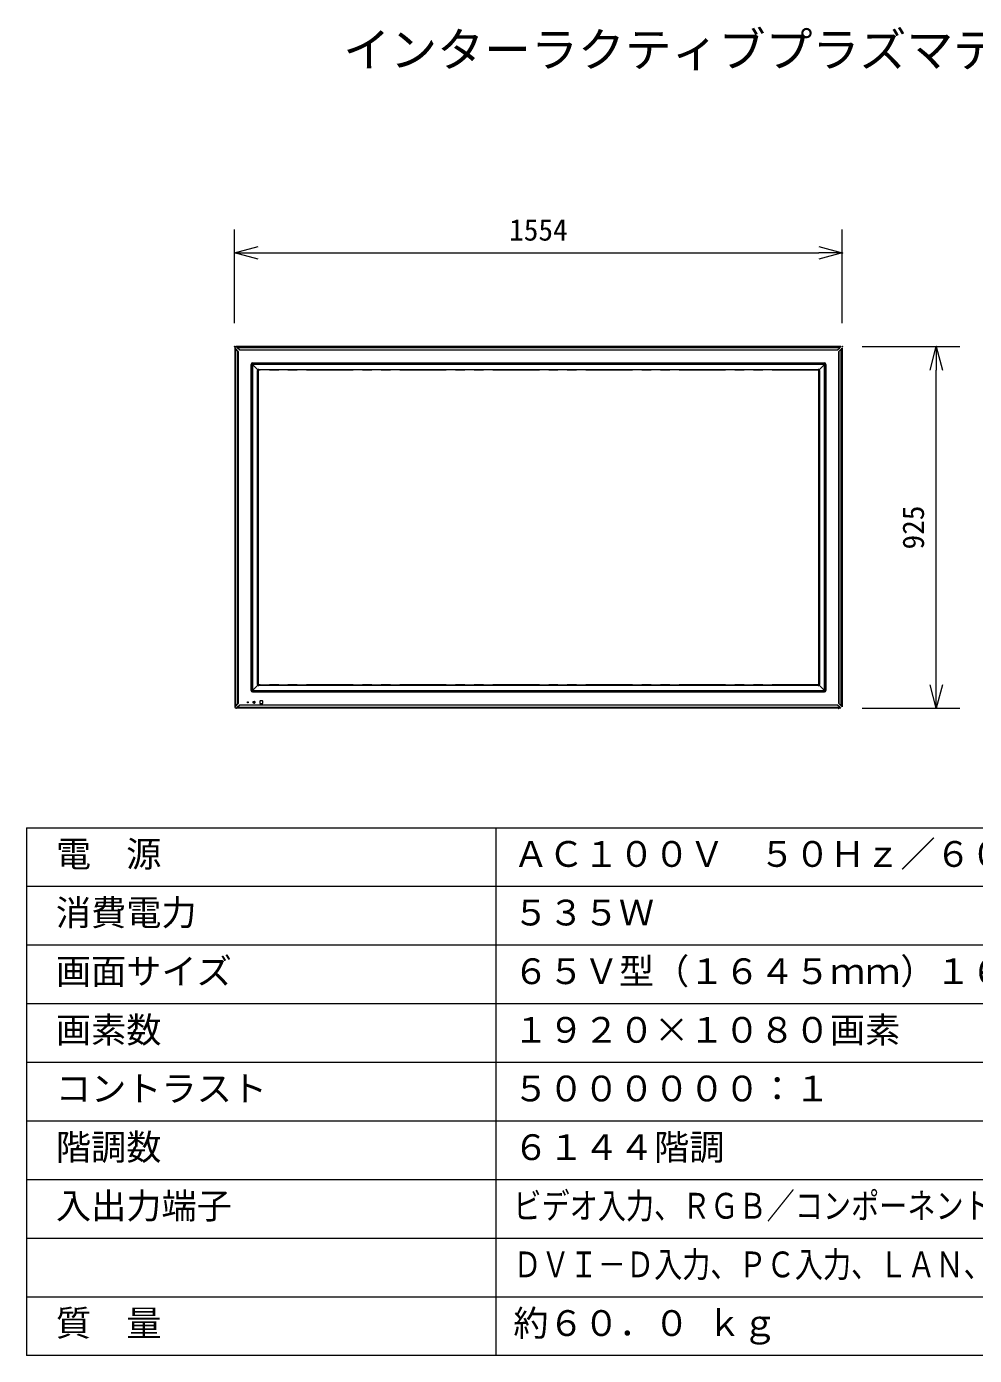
# Model space of a CAD drawing. Units: millimetres, scale not verified. Extents: x -63 to 62, y -57 to 57.
# Drawn here: x -62.5 to 18.3, y -56.5 to 56.8 of the extents above; entities that cross this region are included whole.
import ezdxf
from ezdxf.enums import TextEntityAlignment as Align

# ---------------------------------------------------------------- set-up
doc = ezdxf.new("R2010")
doc.units = ezdxf.units.MM
doc.header["$LTSCALE"] = 0.125
doc.header["$PDMODE"] = 32
doc.header["$PDSIZE"] = 0.025
doc.linetypes.add('USER1', pattern=[63.5, 31.75, -6.35, 6.35, -6.35, 6.35, -6.35])
for name, color, linetype, lineweight in [('0-0_0', 7, 'Continuous', 18), ('0-2_WAKU', 1, 'Continuous', 18), ('0-4_GAIKEI', 1, 'Continuous', 18), ('0-6_SUNPO', 7, 'Continuous', 18)]:
    doc.layers.add(name, color=color, linetype=linetype, lineweight=lineweight)
doc.layers.add('0-1_DEFPOINTS', color=7, linetype='Continuous')
doc.layers.add('0-3_MOJI1', color=7, linetype='Continuous')
doc.styles.add('ＭＳ ゴシック', font='')
doc.styles.get('ＭＳ ゴシック').set_extended_font_data('MS Gothic')

# ---------------------------------------------------------------- blocks, each defined once
blk = doc.blocks.new('_OPEN30')
at = {"layer": '0-0_0'}
blk.add_line((0, 0), (-1, 0), dxfattribs=at)
blk.add_lwpolyline([(-1, 0.26795), (0, 0), (-1, -0.26795)], dxfattribs=at)
blk = doc.blocks.new('D5')
at = {"layer": '0-1_DEFPOINTS'}
for p in [(8.772, 32.3614), (17.0837, 32.3614), (8.772, 1.5281)]:
    blk.add_point(p, dxfattribs=at)
at = {"layer": '0-6_SUNPO'}
for p, q in [((10.772, 32.3614), (19.0837, 32.3614)), ((17.0837, 3.5281), (17.0837, 30.3614)), ((10.772, 1.5281), (19.0837, 1.5281))]:
    blk.add_line(p, q, dxfattribs=at)
at = {"layer": '0-6_SUNPO', "xscale": 2, "yscale": 2}
for p, rotation in [((17.0837, 32.3614), 90), ((17.0837, 1.5281), 270)]:
    blk.add_blockref('_OPEN30', p, dxfattribs=dict(at, rotation=rotation))
at = {"layer": '0-6_SUNPO', "style": 'ＭＳ ゴシック'}
blk.add_text('925', height=1.833, rotation=90, dxfattribs=at).set_placement((16.5837, 15.0698), align=Align.BOTTOM_LEFT)
blk = doc.blocks.new('D4')
at = {"layer": '0-1_DEFPOINTS'}
for p in [(9.0654, 40.3534), (-42.7346, 32.3561), (9.0654, 32.3561)]:
    blk.add_point(p, dxfattribs=at)
at = {"layer": '0-6_SUNPO'}
for p, q in [((-42.7346, 34.3561), (-42.7346, 42.3534)), ((9.0654, 34.3561), (9.0654, 42.3534)), ((-40.7346, 40.3534), (7.0654, 40.3534))]:
    blk.add_line(p, q, dxfattribs=at)
at = {"layer": '0-6_SUNPO', "xscale": 2, "yscale": 2, "rotation": 180}
blk.add_blockref('_OPEN30', (-42.7346, 40.3534), dxfattribs=at)
at = {"layer": '0-6_SUNPO', "xscale": 2, "yscale": 2}
blk.add_blockref('_OPEN30', (9.0654, 40.3534), dxfattribs=at)
at = {"layer": '0-6_SUNPO', "style": 'ＭＳ ゴシック'}
blk.add_text('1554', height=1.833, dxfattribs=at).set_placement((-19.3346, 40.8534), align=Align.BOTTOM_LEFT)

msp = doc.modelspace()

# ---------------------------------------------------------------- linework, layer by layer
at = {"layer": '0-2_WAKU', "color": 4}
for p, q in [((-62.5262, -11.5332), (62.4738, -11.5332)), ((-62.5262, -11.5332), (-62.5262, -56.5332)), ((-22.5262, -11.5332), (-22.5262, -56.5332)), ((62.4738, -56.5332), (-62.5262, -56.5332))]:
    msp.add_line(p, q, dxfattribs=at)
at = {"layer": '0-2_WAKU'}
for p, q in [((-62.5262, -16.5332), (62.4738, -16.5332)), ((-62.5262, -21.5332), (62.4738, -21.5332)), ((-62.5262, -26.5332), (62.4738, -26.5332)), ((-62.5262, -31.5332), (62.4738, -31.5332)), ((-62.5262, -36.5332), (62.4738, -36.5332)), ((-62.5262, -41.5332), (62.4738, -41.5332)), ((-62.5262, -46.5332), (62.4738, -46.5332)), ((-62.5262, -51.5332), (62.4738, -51.5332))]:
    msp.add_line(p, q, dxfattribs=at)
at = {"layer": '0-4_GAIKEI', "color": 7}
for p, q in [((6.8803, 29.4819), (-44.6516, 29.4819)), ((-44.7856, 29.3479), (-44.7856, -1.2174)), ((7.0144, 29.3479), (7.0144, -1.2174)), ((6.8803, -1.3514), (-44.6516, -1.3514))]:
    msp.add_line(p, q, dxfattribs=at)
at = {"layer": '0-4_GAIKEI'}
for p, q in [((-44.5863, 29.4166), (-44.6516, 29.4819)), ((6.815, 29.4166), (6.8803, 29.4819)), ((-44.7856, 29.3479), (-44.7203, 29.2826)), ((-44.7203, 29.2694), (-44.7203, -1.1389)), ((-44.7203, 29.2694), (-44.6964, 29.2694)), ((-44.6964, -1.1389), (-44.6964, 29.2694)), ((-44.6964, 29.2694), (-44.5083, 29.0813)), ((-44.5731, 29.4166), (6.8018, 29.4166)), ((-44.5731, 29.4166), (-44.5731, 29.3927)), ((6.8018, 29.3927), (-44.5731, 29.3927)), ((-44.385, 29.2046), (-44.5731, 29.3927)), ((-44.5083, -0.9508), (-44.5083, 29.0813)), ((-44.4908, 29.0813), (-44.5083, 29.0813)), ((-44.4908, 29.0813), (-44.4908, -0.9508)), ((-44.385, 29.2046), (6.6137, 29.2046)), ((-44.385, 29.1871), (-44.385, 29.2046)), ((6.6137, 29.1871), (-44.385, 29.1871)), ((6.6137, 29.2046), (6.8018, 29.3927)), ((6.6137, 29.1871), (6.6137, 29.2046)), ((6.7195, -0.9508), (6.7195, 29.0813)), ((6.7195, 29.0813), (6.737, 29.0813)), ((6.9251, 29.2694), (6.737, 29.0813)), ((6.737, 29.0813), (6.737, -0.9508)), ((6.8018, 29.4166), (6.8018, 29.3927)), ((6.949, 29.2694), (6.9251, 29.2694)), ((6.9251, -1.1389), (6.9251, 29.2694)), ((7.0144, 29.3479), (6.949, 29.2826)), ((6.949, 29.2694), (6.949, -1.1389)), ((-43.3645, 27.9721), (-43.3812, 27.9721)), ((-43.3812, 0.1584), (-43.3812, 27.9721)), ((-43.3623, 27.9699), (-43.3645, 27.9721)), ((-43.3645, 27.9721), (-43.3645, 0.1584)), ((-43.3623, 0.1606), (-43.3623, 27.9699)), ((-43.3043, 0.1951), (-43.3043, 27.9354)), ((-43.3043, 27.9354), (-43.2943, 27.9354)), ((-43.2943, 27.9354), (-43.2943, 0.1951)), ((-43.293, 27.9341), (-43.2943, 27.9354)), ((-43.293, 0.1964), (-43.293, 27.9341)), ((-43.2754, 27.9341), (-43.293, 27.9341)), ((-43.2754, 27.9341), (-43.2754, 0.1964)), ((-43.2612, 27.9692), (-43.2735, 27.9815)), ((-43.2641, 28.0725), (-43.2641, 28.0892)), ((-43.2641, 28.0892), (5.4928, 28.0892)), ((-43.2641, 28.0725), (-43.2619, 28.0703)), ((5.4928, 28.0725), (-43.2641, 28.0725)), ((-43.2619, 28.0703), (-43.2619, 28.0603)), ((-43.2619, 28.0703), (5.4906, 28.0703)), ((5.4906, 28.0603), (-43.2619, 28.0603)), ((-42.8083, 27.5164), (-43.2612, 27.9692)), ((-43.2274, 28.0123), (5.4561, 28.0123)), ((-43.2274, 28.0123), (-43.2274, 28.0023)), ((5.4561, 28.0023), (-43.2274, 28.0023)), ((-43.2274, 28.0023), (-43.2261, 28.001)), ((-43.2261, 28.001), (5.4548, 28.001)), ((-43.2261, 27.9834), (-43.2261, 28.001)), ((5.4548, 27.9834), (-43.2261, 27.9834)), ((-42.8053, 27.4469), (-42.8367, 27.4469)), ((-42.8367, 0.6837), (-42.8367, 27.4469)), ((-42.7859, 27.4939), (-42.8083, 27.5164)), ((-42.7956, 27.4371), (-42.8053, 27.4469)), ((-42.8053, 27.4469), (-42.8053, 0.6837)), ((-42.7956, 27.4371), (-42.7956, 0.6934)), ((-42.7388, 27.5134), (-42.7388, 27.5448)), ((-42.7388, 27.5448), (4.9675, 27.5448)), ((-42.7388, 27.5134), (-42.7291, 27.5036)), ((4.9675, 27.5134), (-42.7388, 27.5134)), ((4.9578, 27.5036), (-42.7291, 27.5036)), ((4.9578, 27.5036), (4.9675, 27.5134)), ((4.9675, 27.5134), (4.9675, 27.5448)), ((5.0371, 27.5164), (5.0146, 27.4939)), ((5.0341, 27.4469), (5.0243, 27.4371)), ((5.0243, 0.6934), (5.0243, 27.4371)), ((5.0341, 0.6837), (5.0341, 27.4469)), ((5.0341, 27.4469), (5.0655, 27.4469)), ((5.0371, 27.5164), (5.4899, 27.9692)), ((5.0655, 27.4469), (5.0655, 0.6837)), ((5.4548, 28.001), (5.4561, 28.0023)), ((5.4548, 27.9834), (5.4548, 28.001)), ((5.4561, 28.0123), (5.4561, 28.0023)), ((5.5022, 27.9815), (5.4899, 27.9692)), ((5.4906, 28.0703), (5.4928, 28.0725)), ((5.4906, 28.0703), (5.4906, 28.0603)), ((5.4928, 28.0725), (5.4928, 28.0892)), ((5.5041, 0.1964), (5.5041, 27.9341)), ((5.5041, 27.9341), (5.5217, 27.9341)), ((5.523, 27.9354), (5.5217, 27.9341)), ((5.5217, 27.9341), (5.5217, 0.1964)), ((5.533, 27.9354), (5.523, 27.9354)), ((5.523, 0.1951), (5.523, 27.9354)), ((5.533, 27.9354), (5.533, 0.1951)), ((5.581, 0.1606), (5.581, 27.9699)), ((5.591, 27.9699), (5.581, 27.9699)), ((5.5932, 27.9721), (5.591, 27.9699)), ((5.591, 27.9699), (5.591, 0.1606)), ((5.5932, 27.9721), (5.6099, 27.9721)), ((5.5932, 0.1584), (5.5932, 27.9721)), ((5.6099, 27.9721), (5.6099, 0.1584)), ((-43.3812, 0.1584), (-43.3645, 0.1584)), ((-43.3645, 0.1584), (-43.3623, 0.1606)), ((-43.3522, 0.1606), (-43.3623, 0.1606)), ((-43.2943, 0.1951), (-43.3043, 0.1951)), ((-43.2943, 0.1951), (-43.293, 0.1964)), ((-43.293, 0.1964), (-43.2754, 0.1964)), ((-43.2612, 0.1613), (-43.2735, 0.1491)), ((-43.2619, 0.0602), (-43.2641, 0.0581)), ((-43.2641, 0.0581), (5.4928, 0.0581)), ((-43.2641, 0.0413), (-43.2641, 0.0581)), ((5.4928, 0.0413), (-43.2641, 0.0413)), ((-43.2619, 0.0703), (5.4906, 0.0703)), ((-43.2619, 0.0703), (-43.2619, 0.0602)), ((5.4906, 0.0602), (-43.2619, 0.0602)), ((-42.8083, 0.6142), (-43.2612, 0.1613)), ((-43.2261, 0.1295), (-43.2274, 0.1282)), ((-43.2274, 0.1282), (-43.2274, 0.1182)), ((-43.2274, 0.1282), (5.4561, 0.1282)), ((5.4561, 0.1182), (-43.2274, 0.1182)), ((-43.2261, 0.1471), (5.4548, 0.1471)), ((-43.2261, 0.1295), (-43.2261, 0.1471)), ((5.4548, 0.1295), (-43.2261, 0.1295)), ((-42.8367, 0.6837), (-42.8053, 0.6837)), ((-42.7859, 0.6366), (-42.8083, 0.6142)), ((-42.8053, 0.6837), (-42.7956, 0.6934)), ((-42.7291, 0.6269), (-42.7388, 0.6172)), ((-42.7388, 0.6172), (4.9675, 0.6172)), ((-42.7388, 0.5858), (-42.7388, 0.6172)), ((4.9675, 0.5858), (-42.7388, 0.5858)), ((4.9578, 0.6269), (-42.7291, 0.6269)), ((4.9675, 0.6172), (4.9578, 0.6269)), ((4.9675, 0.5858), (4.9675, 0.6172)), ((5.0371, 0.6142), (5.0146, 0.6366)), ((5.0243, 0.6934), (5.0341, 0.6837)), ((5.0655, 0.6837), (5.0341, 0.6837)), ((5.0371, 0.6142), (5.4899, 0.1613)), ((5.4548, 0.1295), (5.4548, 0.1471)), ((5.4561, 0.1282), (5.4548, 0.1295)), ((5.4561, 0.1282), (5.4561, 0.1182)), ((5.5022, 0.1491), (5.4899, 0.1613)), ((5.4906, 0.0703), (5.4906, 0.0602)), ((5.4928, 0.0581), (5.4906, 0.0602)), ((5.4928, 0.0413), (5.4928, 0.0581)), ((5.5217, 0.1964), (5.5041, 0.1964)), ((5.5217, 0.1964), (5.523, 0.1951)), ((5.523, 0.1951), (5.533, 0.1951)), ((5.581, 0.1606), (5.591, 0.1606)), ((5.591, 0.1606), (5.5932, 0.1584)), ((5.6099, 0.1584), (5.5932, 0.1584)), ((-44.5083, -0.9508), (-44.6964, -1.1389)), ((-44.5731, -1.2621), (-44.385, -1.074)), ((-44.5083, -0.9508), (-44.4908, -0.9508)), ((-44.385, -1.0565), (6.6137, -1.0565)), ((-44.385, -1.074), (-44.385, -1.0565)), ((6.6137, -1.074), (-44.385, -1.074)), ((-43.2127, -0.8941), (-43.2127, -0.7835)), ((-43.196, -0.7668), (-43.0854, -0.7668)), ((-43.0854, -0.9108), (-43.196, -0.9108)), ((-43.0686, -0.7835), (-43.0686, -0.8941)), ((-42.6272, -0.7391), (-42.6272, -0.9385)), ((-42.4112, -0.7224), (-42.6105, -0.7224)), ((-42.6105, -0.9552), (-42.4112, -0.9552)), ((-42.3944, -0.9385), (-42.3944, -0.7391)), ((6.6137, -1.074), (6.6137, -1.0565)), ((6.8018, -1.2621), (6.6137, -1.074)), ((6.737, -0.9508), (6.7195, -0.9508)), ((6.737, -0.9508), (6.9251, -1.1389)), ((-44.7203, -1.1521), (-44.7856, -1.2174)), ((-44.6964, -1.1389), (-44.7203, -1.1389)), ((-44.6516, -1.3514), (-44.5863, -1.2861)), ((-44.5731, -1.2621), (-44.5731, -1.2861)), ((-44.5731, -1.2621), (6.8018, -1.2621)), ((6.8018, -1.2861), (-44.5731, -1.2861)), ((6.8018, -1.2621), (6.8018, -1.2861)), ((6.8803, -1.3514), (6.815, -1.2861)), ((6.9251, -1.1389), (6.949, -1.1389)), ((6.949, -1.1521), (7.0144, -1.2174))]:
    msp.add_line(p, q, dxfattribs=at)
at = {"layer": '0-4_GAIKEI', "linetype": 'USER1'}
for p, q in [((5.0042, 27.4852), (5.0042, 0.6454)), ((5.0042, 0.6454), (-42.7755, 0.6454))]:
    msp.add_line(p, q, dxfattribs=at)
at = {"layer": '0-4_GAIKEI'}
msp.add_lwpolyline([(-43.3623, 27.9699), (-43.3522, 27.9699), (-43.3522, 0.1606)], dxfattribs=at)
at = {"layer": '0-4_GAIKEI', "linetype": 'USER1'}
msp.add_lwpolyline([(5.0042, 27.4852), (-42.7755, 27.4852), (-42.7755, 0.6454)], dxfattribs=at)
at = {"layer": '0-4_GAIKEI'}
msp.add_lwpolyline([(-43.6976, -0.8011), (-43.6223, -0.8011), (-43.6223, -0.8765), (-43.6976, -0.8765)], close=True, dxfattribs=at)
at = {"layer": '0-4_GAIKEI', "color": 7}
for centre, start, end in [((-44.6516, 29.3479), 90, 180), ((-44.6516, -1.2174), 180, 270)]:
    msp.add_arc(centre, 0.134, start, end, dxfattribs=at)
at = {"layer": '0-4_GAIKEI'}
for centre, radius, start, end in [((-48.282, 29.269), 3.5617, 0.00711, 0.2196), ((-45.2838, 29.3598), 0.5944, 351.25349, 352.83573), ((-44.6627, 29.9744), 0.5885, 277.15645, 278.75433), ((-44.5727, 32.9782), 3.5616, 269.78039, 269.99289), ((6.8014, 32.9782), 3.5616, 270.00711, 270.21961), ((6.8914, 29.9744), 0.5885, 261.24567, 262.84355), ((7.5125, 29.3598), 0.5944, 187.16427, 188.74651), ((10.5107, 29.269), 3.5617, 179.7804, 179.99289), ((-42.6105, -0.7391), 0.0168, 90, 180), ((-42.6105, -0.9385), 0.0168, 180, 270), ((-42.4112, -0.7391), 0.0168, 0, 90), ((-42.4112, -0.9385), 0.0168, 270, 0), ((-48.2819, -1.1384), 3.5616, 359.78039, 359.99289), ((-45.2781, -1.2284), 0.5885, 7.15645, 8.75433), ((-44.6635, -1.8496), 0.5944, 81.25349, 82.83573), ((-44.5727, -4.8477), 3.5617, 90.00711, 90.2196), ((6.8922, -1.8496), 0.5944, 97.16427, 98.74651), ((6.8014, -4.8477), 3.5617, 89.7804, 89.99289), ((7.5068, -1.2284), 0.5885, 171.24567, 172.84355), ((10.5106, -1.1384), 3.5616, 180.00711, 180.21961)]:
    msp.add_arc(centre, radius, start, end, dxfattribs=at)
for centre, major_axis, ratio, start_param, end_param in [((-44.6701, 29.2826), (0.0503, 0.0002), 0.070962, 2.06751906, 3.08910032), ((-44.5863, 29.3664), (0.0002, 0.0503), 0.070962, 0.05249233, 1.07407359), ((6.815, 29.3664), (-0.0002, 0.0503), 0.070962, 5.20911172, 6.23069298), ((6.8989, 29.2826), (-0.0503, 0.0002), 0.070962, 3.19408498, 4.21566624), ((-43.2638, 27.9718), (-0.0831, 0.0831), 0.997265, 5.49915667, 7.06721394), ((-43.2638, 27.9718), (-0.0713, 0.0713), 0.996357, 5.49915667, 7.06721394), ((-43.2617, 27.9697), (-0.0712, 0.0712), 0.99781, 5.49915667, 7.06721394), ((-43.2617, 27.9697), (-0.0641, 0.0641), 0.997265, 5.49915667, 7.06721394), ((-43.2272, 27.9352), (-0.0546, 0.0546), 0.997265, 5.49915667, 7.06721394), ((-43.2272, 27.9352), (-0.0475, 0.0475), 0.996448, 5.49915667, 7.06721394), ((-43.2261, 27.9341), (0.0118, 0.066), 0.997684, 0.96347326, 1.7475019), ((-43.2252, 27.9341), (0.0014, 0.0503), 0.997102, 0.82718671, 1.59816629), ((-43.2261, 27.9341), (0.066, 0.0118), 0.997684, 1.39409076, 2.17811939), ((-43.2261, 27.9332), (0.0503, 0.0014), 0.997102, 1.54342636, 2.31440594), ((-42.7348, 27.4447), (-0.0827, 0.061), 0.977536, 6.14300994, 6.90793271), ((-42.7366, 27.4428), (-0.061, 0.0827), 0.977536, 5.6584379, 6.42336067), ((-42.7366, 27.4447), (-0.055, 0.0429), 0.960087, 6.15562564, 6.93359746), ((-42.7281, 27.4361), (-0.0481, 0.0481), 0.985257, 5.50521349, 7.06115713), ((-42.7366, 27.4447), (-0.0429, 0.055), 0.960087, 5.63277316, 6.41074498), ((4.9568, 27.4361), (0.0481, 0.0481), 0.985257, 5.50521349, 7.06115713), ((4.9654, 27.4428), (0.061, 0.0827), 0.977536, 6.14300994, 6.90793271), ((4.9654, 27.4447), (0.0429, 0.055), 0.960087, 6.15562564, 6.93359746), ((4.9654, 27.4447), (0.055, 0.0429), 0.960087, 5.63277316, 6.41074498), ((4.9635, 27.4447), (0.0827, 0.061), 0.977536, 5.6584379, 6.42336067), ((5.4548, 27.9341), (-0.066, 0.0118), 0.997684, 4.10506592, 4.88909455), ((5.4548, 27.9332), (-0.0503, 0.0014), 0.997102, 3.96877936, 4.73975895), ((5.4559, 27.9352), (0.0546, 0.0546), 0.997265, 5.49915667, 7.06721394), ((5.4559, 27.9352), (0.0475, 0.0475), 0.996448, 5.49915667, 7.06721394), ((5.4539, 27.9341), (-0.0014, 0.0503), 0.997102, 4.68501901, 5.4559986), ((5.4904, 27.9697), (0.0712, 0.0712), 0.99781, 5.49915667, 7.06721394), ((5.4904, 27.9697), (0.0641, 0.0641), 0.997265, 5.49915667, 7.06721394), ((5.4925, 27.9718), (0.0831, 0.0831), 0.997265, 5.49915667, 7.06721394), ((5.4925, 27.9718), (0.0713, 0.0713), 0.996357, 5.49915667, 7.06721394), ((5.4548, 27.9341), (-0.0118, 0.066), 0.997684, 4.53568341, 5.31971205), ((-43.2638, 0.1587), (0.0831, 0.0831), 0.997265, 2.35756402, 3.92562129), ((-43.2638, 0.1587), (0.0713, 0.0713), 0.996357, 2.35756402, 3.92562129), ((-43.2617, 0.1609), (0.0712, 0.0712), 0.99781, 2.35756402, 3.92562129), ((-43.2617, 0.1609), (0.0641, 0.0641), 0.997265, 2.35756402, 3.92562129), ((-43.2272, 0.1954), (0.0546, 0.0546), 0.997265, 2.35756402, 3.92562129), ((-43.2272, 0.1954), (0.0475, 0.0475), 0.996448, 2.35756402, 3.92562129), ((-43.2261, 0.1964), (-0.0118, 0.066), 0.997684, 1.39409076, 2.17811939), ((-43.2252, 0.1964), (-0.0014, 0.0503), 0.997102, 1.54342636, 2.31440594), ((-43.2261, 0.1964), (-0.066, 0.0118), 0.997684, 0.96347326, 1.7475019), ((-43.2261, 0.1973), (-0.0503, 0.0014), 0.997102, 0.82718671, 1.59816629), ((-42.7348, 0.6859), (0.0827, 0.061), 0.977536, 2.51684525, 3.28176802), ((-42.7366, 0.6877), (0.061, 0.0827), 0.977536, 3.00141729, 3.76634006), ((-42.7366, 0.6859), (0.055, 0.0429), 0.960087, 2.4911805, 3.26915233), ((-42.7281, 0.6944), (0.0481, 0.0481), 0.985257, 2.36362083, 3.91956448), ((-42.7366, 0.6859), (0.0429, 0.055), 0.960087, 3.01403298, 3.7920048), ((4.9568, 0.6944), (-0.0481, 0.0481), 0.985257, 2.36362083, 3.91956448), ((4.9654, 0.6859), (-0.0429, 0.055), 0.960087, 2.4911805, 3.26915233), ((4.9654, 0.6877), (-0.061, 0.0827), 0.977536, 2.51684525, 3.28176802), ((4.9654, 0.6859), (-0.055, 0.0429), 0.960087, 3.01403298, 3.7920048), ((4.9635, 0.6859), (-0.0827, 0.061), 0.977536, 3.00141729, 3.76634006), ((5.4548, 0.1973), (0.0503, 0.0014), 0.997102, 4.68501901, 5.4559986), ((5.4548, 0.1964), (0.066, 0.0118), 0.997684, 4.53568341, 5.31971205), ((5.4559, 0.1954), (-0.0546, 0.0546), 0.997265, 2.35756402, 3.92562129), ((5.4559, 0.1954), (-0.0475, 0.0475), 0.996448, 2.35756402, 3.92562129), ((5.4539, 0.1964), (0.0014, 0.0503), 0.997102, 3.96877936, 4.73975895), ((5.4904, 0.1609), (-0.0641, 0.0641), 0.997265, 2.35756402, 3.92562129), ((5.4904, 0.1609), (-0.0712, 0.0712), 0.99781, 2.35756402, 3.92562129), ((5.4925, 0.1587), (-0.0713, 0.0713), 0.996357, 2.35756402, 3.92562129), ((5.4925, 0.1587), (-0.0831, 0.0831), 0.997265, 2.35756402, 3.92562129), ((5.4548, 0.1964), (0.0118, 0.066), 0.997684, 4.10506592, 4.88909455), ((-43.1959, -0.7836), (-0.0119, 0.0119), 0.997265, 5.49915667, 7.06721394), ((-43.1959, -0.8941), (0.0119, 0.0119), 0.997265, 2.35756402, 3.92562129), ((-43.0855, -0.7836), (0.0144, 0.0087), 0.99484, 5.74576193, 7.31199686), ((-43.0855, -0.8941), (-0.0144, 0.0087), 0.99484, 2.1127811, 3.67901603), ((-44.6701, -1.1521), (-0.0503, 0.0002), 0.070962, 0.05249233, 1.07407359), ((-44.5863, -1.2359), (-0.0002, 0.0503), 0.070962, 2.06751906, 3.08910032), ((6.815, -1.2359), (0.0002, 0.0503), 0.070962, 3.19408498, 4.21566624), ((6.8989, -1.1521), (0.0503, 0.0002), 0.070962, 5.20911172, 6.23069298)]:
    msp.add_ellipse(centre, major_axis=major_axis, ratio=ratio, start_param=start_param, end_param=end_param, dxfattribs=at)

# ---------------------------------------------------------------- block references
at = {"layer": '0-6_SUNPO'}
for name in ['D4', 'D5']:
    msp.add_blockref(name, (-2.0511, -2.8795), dxfattribs=at)

# ---------------------------------------------------------------- texts
at = {"layer": '0-3_MOJI1', "style": 'ＭＳ ゴシック'}
for s, height, p in [('インターラクティブプラズマディスプレイ', 2.933, (-35.5262, 52.4668)), ('電  源', 2.199, (-60.0262, -15.5332)), ('ＡＣ１００Ｖ\u3000５０Ｈｚ／６０Ｈｚ', 2.199, (-21.0262, -15.5332)), ('消費電力', 2.199, (-60.0262, -20.5332)), ('５３５Ｗ', 2.199, (-21.0262, -20.5332)), ('画面サイズ', 2.199, (-60.0262, -25.5332)), ('６５Ｖ型（１６４５ｍｍ）１６：９', 2.199, (-21.0262, -25.5332)), ('画素数', 2.199, (-60.0262, -30.5332)), ('１９２０×１０８０画素', 2.199, (-21.0262, -30.5332)), ('コントラスト', 2.199, (-60.0262, -35.5332)), ('５００００００：１', 2.199, (-21.0262, -35.5332)), ('階調数', 2.199, (-60.0262, -40.5332)), ('６１４４階調', 2.199, (-21.0262, -40.5332)), ('入出力端子', 2.199, (-60.0262, -45.5332)), ('質\u3000量', 2.199, (-60.0262, -55.5332)), ('約６０．０ ｋｇ', 2.199, (-21.0262, -55.5332))]:
    msp.add_text(s, height=height, dxfattribs=at).set_placement(p, align=Align.BOTTOM_LEFT)
at = {"layer": '0-3_MOJI1', "style": 'ＭＳ ゴシック', "width": 0.8}
for s, p in [('ビデオ入力、ＲＧＢ／コンポーネントビデオ入力、ＨＤＭＩ入力', (-21.0262, -45.5332)), ('ＤＶＩ－Ｄ入力、ＰＣ入力、ＬＡＮ、ＲＳ２３２Ｃ、音声入力', (-21.0262, -50.5332))]:
    msp.add_text(s, height=2.199, dxfattribs=at).set_placement(p, align=Align.BOTTOM_LEFT)

doc.saveas('drawing.dxf')
